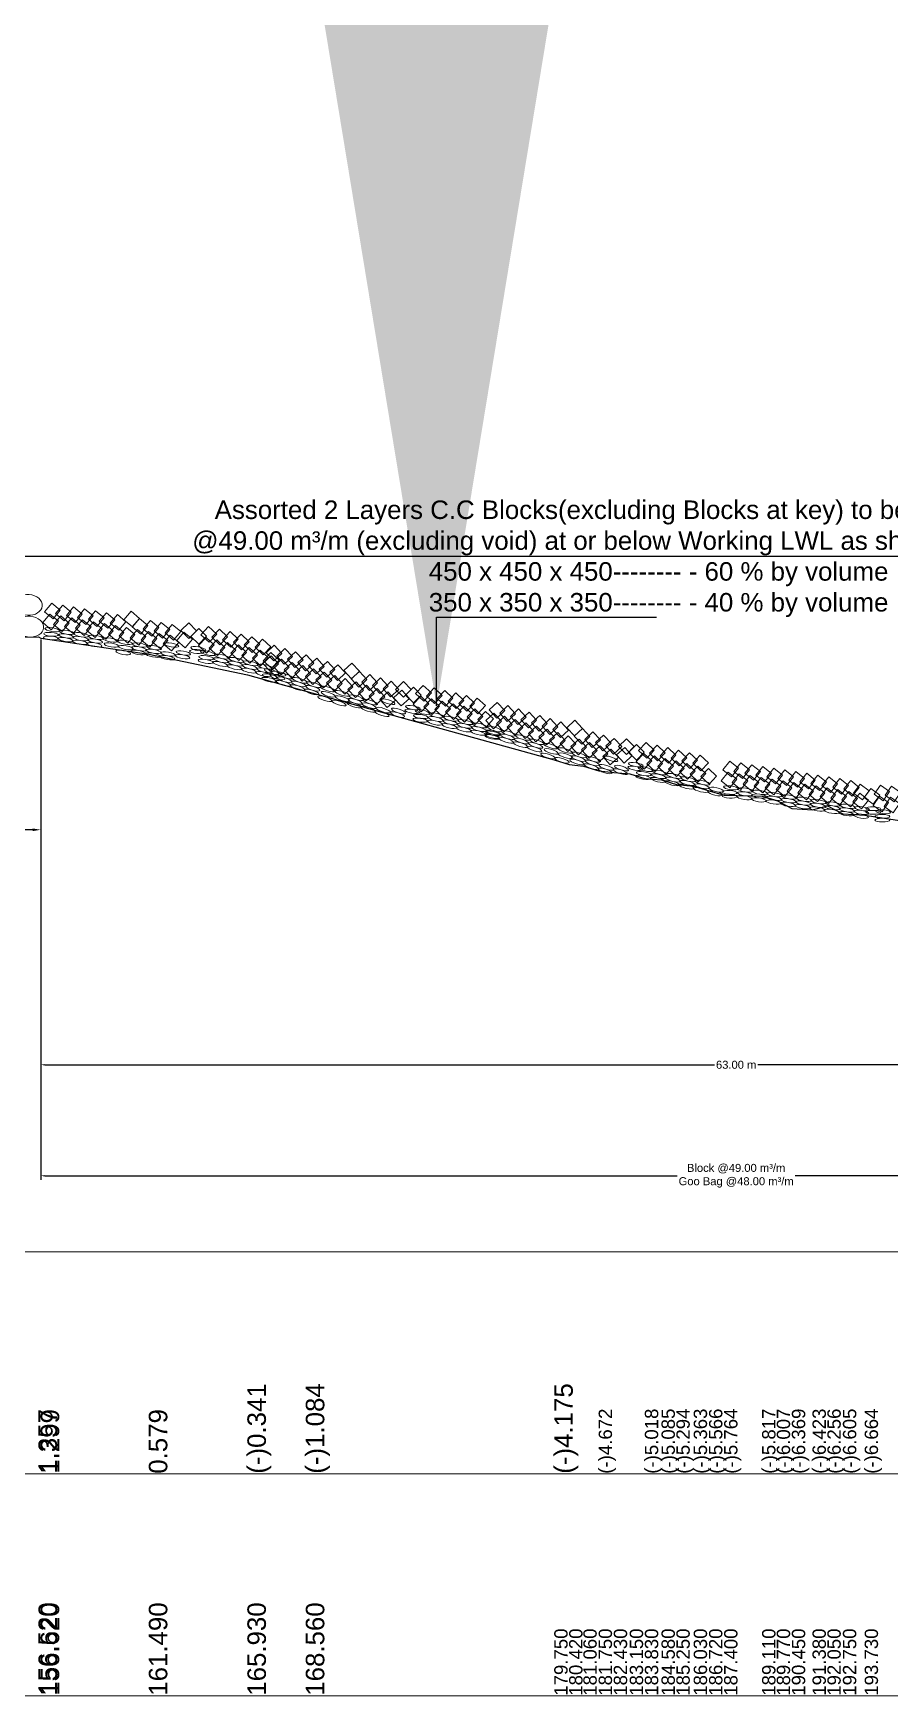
# Model space of a CAD drawing. Header units: inches. Extents: x 89000 to 215021, y -23839 to 0.
# Drawn here: x 158343.5 to 158382, y -23723.8 to -23649 of the extents above; entities that cross this region are included whole.
import ezdxf

# ---------------------------------------------------------------- set-up
doc = ezdxf.new("R2010")
doc.units = ezdxf.units.IN
doc.header["$LTSCALE"] = 7
doc.header["$MEASUREMENT"] = 0
doc.header["$PDMODE"] = 3
for name, color, linetype, lineweight in [('Cross section Data Border', 7, 'Continuous', 9), ('Cross Section Labels', 7, 'Continuous', 9), ('Existing_Bed_Level for Xsection', 7, 'Continuous', 25), ('Long Section Labels', 7, 'Continuous', 9)]:
    doc.layers.add(name, color=color, linetype=linetype, lineweight=lineweight)
doc.styles.get("Standard").update_dxf_attribs({"font": 'arial.ttf'})
doc.dimstyles.get("Standard").update_dxf_attribs({"dimtxt": 36, "dimasz": 36, "dimexe": 0.18, "dimexo": 0.0625, "dimgap": 0.09, "dimtad": 0, "dimtih": 1, "dimtoh": 1, "dimdec": 4, "dimzin": 0, "dimdsep": 46, "dimtxsty": 'Standard', "dimcen": 0.09, "dimadec": 0, "dimazin": 0, "dimtfac": 1, "dimtdec": 4, "dimtofl": 0, "dimtmove": 0, "dimatfit": 3, "dimfxl": 1, "dimtolj": 1, "dimtzin": 0, "dimarcsym": 0})

# ---------------------------------------------------------------- blocks, each defined once
blk = doc.blocks.new('*D12')
at = {"layer": 'Cross Section Labels', "color": 0, "lineweight": -2, "transparency": 16777216}
for p, q in [((158343.822, -23676.323), (158343.822, -23695.634)), ((158406.403, -23686.974), (158406.403, -23695.634)), ((158344.002, -23695.454), (158374.14, -23695.454)), ((158406.223, -23695.454), (158376.085, -23695.454))]:
    blk.add_line(p, q, dxfattribs=at)
at = {"layer": 'Cross Section Labels', "color": 0, "transparency": 16777216}
for points in [[(158344.002, -23695.424), (158344.002, -23695.484), (158343.822, -23695.454)], [(158406.223, -23695.424), (158406.223, -23695.484), (158406.403, -23695.454)]]:
    blk.add_solid(points, dxfattribs=at)
at = {"layer": 'Defpoints', "color": 0, "transparency": 16777216}
for p in [(158343.822, -23676.261), (158406.403, -23686.911), (158406.403, -23695.454)]:
    blk.add_point(p, dxfattribs=at)
at = {"layer": 'Cross Section Labels', "color": 0, "transparency": 16777216, "insert": (158375.112, -23695.454), "char_height": 0.36, "attachment_point": 5}
blk.add_mtext('\\A1;63.00 m', dxfattribs=at)
blk = doc.blocks.new('*D13')
at = {"layer": 'Cross Section Labels', "color": 0, "lineweight": -2, "transparency": 16777216}
for p, q in [((158343.822, -23676.323), (158343.822, -23700.627)), ((158406.403, -23687.074), (158406.403, -23700.627)), ((158344.002, -23700.447), (158372.463, -23700.447)), ((158406.223, -23700.447), (158377.762, -23700.447))]:
    blk.add_line(p, q, dxfattribs=at)
at = {"layer": 'Cross Section Labels', "color": 0, "transparency": 16777216}
for points in [[(158344.002, -23700.417), (158344.002, -23700.477), (158343.822, -23700.447)], [(158406.223, -23700.417), (158406.223, -23700.477), (158406.403, -23700.447)]]:
    blk.add_solid(points, dxfattribs=at)
at = {"layer": 'Defpoints', "color": 0, "transparency": 16777216}
for p in [(158343.822, -23676.261), (158406.403, -23687.012), (158406.403, -23700.447)]:
    blk.add_point(p, dxfattribs=at)
at = {"layer": 'Cross Section Labels', "color": 0, "transparency": 16777216, "insert": (158375.112, -23700.447), "char_height": 0.36, "attachment_point": 5}
blk.add_mtext('\\A1;Block @49.00 m³/m ^JGoo Bag @48.00 m³/m ', dxfattribs=at)
blk = doc.blocks.new('*D14')
at = {"layer": 'Cross Section Labels', "color": 0, "lineweight": -2, "transparency": 16777216}
for p, q in [((158232.592, -23672.626), (158232.592, -23685.059)), ((158343.822, -23676.323), (158343.822, -23685.059)), ((158232.952, -23684.879), (158287.112, -23684.879)), ((158343.462, -23684.879), (158289.302, -23684.879))]:
    blk.add_line(p, q, dxfattribs=at)
at = {"layer": 'Cross Section Labels', "color": 0, "transparency": 16777216}
for points in [[(158232.952, -23684.819), (158232.952, -23684.939), (158232.592, -23684.879)], [(158343.462, -23684.819), (158343.462, -23684.939), (158343.822, -23684.879)]]:
    blk.add_solid(points, dxfattribs=at)
at = {"layer": 'Defpoints', "color": 0, "transparency": 16777216}
for p in [(158232.592, -23672.564), (158343.822, -23676.261), (158343.822, -23684.879)]:
    blk.add_point(p, dxfattribs=at)
at = {"layer": 'Cross Section Labels', "color": 0, "transparency": 16777216, "insert": (158288.207, -23684.879), "char_height": 0.36, "attachment_point": 5}
blk.add_mtext('\\A1;112.00 m', dxfattribs=at)

msp = doc.modelspace()

# ---------------------------------------------------------------- linework, layer by layer
at = {"layer": 'Cross section Data Border'}
msp.add_lwpolyline([(158157.3888, -23703.86553), (158455.56366, -23703.86553), (158455.56366, -23723.84553), (158157.3888, -23723.84553)], close=True, dxfattribs=at)
msp.add_lwpolyline([(158157.3888, -23713.85553), (158455.56366, -23713.85553)], dxfattribs=at)
at = {"layer": 'Existing_Bed_Level for Xsection'}
for points in [[(158187.3588, -23672.56353), (158452.23366, -23672.56353)], [(158334.92109, -23676.21387), (158343.72228, -23676.20288), (158343.82218, -23676.26083), (158348.68731, -23676.98011), (158353.12287, -23677.89919), (158355.75024, -23678.64144), (158366.92905, -23681.72935), (158367.59838, -23681.94114), (158368.23774, -23682.01207), (158368.92705, -23682.22586), (158369.60637, -23682.29579), (158370.32565, -23682.36372), (158371.00497, -23682.57151), (158371.75422, -23682.63844), (158372.42355, -23682.84723), (158373.20277, -23682.91616), (158373.89208, -23683.11896), (158374.5714, -23683.31676), (158376.27969, -23683.36971), (158376.93903, -23683.55952), (158377.61835, -23683.92116), (158378.54742, -23683.9751), (158379.21675, -23683.80827), (158379.91605, -23684.15692), (158380.89507, -23684.21586), (158383.34262, -23684.59748)]]:
    msp.add_lwpolyline(points, dxfattribs=at)
at = {"layer": 'Long Section Labels'}
for points in [[(158344.70366, -23675.00064), (158344.3202, -23674.68056), (158344.00011, -23675.06402), (158344.38358, -23675.38411)], [(158345.19575, -23675.0864), (158344.81228, -23674.76632), (158344.4922, -23675.14979), (158344.87566, -23675.46987)], [(158345.68783, -23675.17217), (158345.30436, -23674.85208), (158344.98428, -23675.23555), (158345.36774, -23675.55563)], [(158344.6179, -23675.49272), (158344.23444, -23675.17264), (158343.91435, -23675.55611), (158344.29782, -23675.87619)], [(158345.10998, -23675.57849), (158344.72652, -23675.2584), (158344.40643, -23675.64187), (158344.7899, -23675.96195)], [(158345.60207, -23675.66425), (158345.2186, -23675.34417), (158344.89852, -23675.72763), (158345.28198, -23676.04772)], [(158346.09415, -23675.75001), (158345.71068, -23675.42993), (158345.3906, -23675.81339), (158345.77406, -23676.13348)], [(158346.17991, -23675.25793), (158345.79645, -23674.93785), (158345.47636, -23675.32131), (158345.85983, -23675.6414)], [(158346.58623, -23675.83578), (158346.20276, -23675.51569), (158345.88268, -23675.89916), (158346.26615, -23676.21924)], [(158346.67199, -23675.34369), (158346.28853, -23675.02361), (158345.96844, -23675.40708), (158346.35191, -23675.72716)], [(158347.07831, -23675.92154), (158346.69485, -23675.60145), (158346.37476, -23675.98492), (158346.75823, -23676.305)], [(158347.16408, -23675.42946), (158346.78061, -23675.10937), (158346.46053, -23675.49284), (158346.84399, -23675.81292)], [(158347.65616, -23675.51522), (158347.27269, -23675.19513), (158346.95261, -23675.5786), (158347.33607, -23675.89869)], [(158348.27127, -23675.36394), (158347.8878, -23675.04386), (158347.56772, -23675.42732), (158347.95119, -23675.74741)], [(158348.64752, -23675.69297), (158348.26599, -23675.37057), (158347.9436, -23675.75209), (158348.32512, -23676.07449)], [(158349.13907, -23675.78171), (158348.75755, -23675.45931), (158348.43515, -23675.84083), (158348.81667, -23676.16323)], [(158349.63063, -23675.87045), (158349.2491, -23675.54805), (158348.9267, -23675.92957), (158349.30823, -23676.25197)], [(158350.83941, -23675.91981), (158350.48668, -23675.56614), (158350.13301, -23675.91887), (158350.48574, -23676.27254)], [(158347.5704, -23676.0073), (158347.18693, -23675.68722), (158346.86684, -23676.07068), (158347.25031, -23676.39077)], [(158348.06248, -23676.09306), (158347.67901, -23675.77298), (158347.35893, -23676.15645), (158347.74239, -23676.47653)], [(158348.55878, -23676.18452), (158348.17726, -23675.86212), (158347.85486, -23676.24365), (158348.23638, -23676.56605)], [(158349.05033, -23676.27326), (158348.66881, -23675.95086), (158348.34641, -23676.33239), (158348.72793, -23676.65478)], [(158349.54189, -23676.362), (158349.16036, -23676.0396), (158348.83797, -23676.42112), (158349.21949, -23676.74352)], [(158350.03344, -23676.45074), (158349.65192, -23676.12834), (158349.32952, -23676.50986), (158349.71104, -23676.83226)], [(158350.12218, -23675.95919), (158349.74066, -23675.63679), (158349.41826, -23676.01831), (158349.79978, -23676.34071)], [(158350.64803, -23676.30244), (158350.2665, -23675.98004), (158349.9441, -23676.36156), (158350.32563, -23676.68396)], [(158351.2875, -23676.17213), (158350.93264, -23675.8206), (158350.58111, -23676.17546), (158350.93597, -23676.52699)], [(158351.6266, -23676.56245), (158351.26221, -23676.2208), (158350.92057, -23676.58519), (158351.28496, -23676.92684)], [(158351.74057, -23676.07612), (158351.37618, -23675.73448), (158351.03453, -23676.09887), (158351.39892, -23676.44051)], [(158352.11292, -23676.67641), (158351.74853, -23676.33477), (158351.40689, -23676.69916), (158351.77128, -23677.0408)], [(158352.22689, -23676.19009), (158351.8625, -23675.84845), (158351.52086, -23676.21284), (158351.88525, -23676.55448)], [(158352.71322, -23676.30406), (158352.34883, -23675.96241), (158352.00718, -23676.32681), (158352.37157, -23676.66845)], [(158353.19954, -23676.41803), (158352.83515, -23676.07638), (158352.49351, -23676.44077), (158352.8579, -23676.78242)], [(158353.68587, -23676.53199), (158353.32148, -23676.19035), (158352.97983, -23676.55474), (158353.34422, -23676.89638)], [(158354.17219, -23676.64596), (158353.8078, -23676.30432), (158353.46616, -23676.66871), (158353.83055, -23677.01035)], [(158352.59925, -23676.79038), (158352.23486, -23676.44874), (158351.89322, -23676.81313), (158352.25761, -23677.15477)], [(158353.08557, -23676.90435), (158352.72118, -23676.56271), (158352.37954, -23676.9271), (158352.74393, -23677.26874)], [(158353.5719, -23677.01832), (158353.20751, -23676.67668), (158352.86586, -23677.04107), (158353.23025, -23677.38271)], [(158354.05822, -23677.13229), (158353.69383, -23676.79064), (158353.35219, -23677.15503), (158353.71658, -23677.49668)], [(158354.52567, -23677.41791), (158354.18484, -23677.05276), (158353.81969, -23677.39359), (158354.16052, -23677.75874)], [(158354.54455, -23677.24625), (158354.18016, -23676.90461), (158353.83851, -23677.269), (158354.2029, -23677.61064)], [(158354.67178, -23676.94026), (158354.33095, -23676.5751), (158353.9658, -23676.91593), (158354.30662, -23677.28108)], [(158355.14943, -23677.08636), (158354.8086, -23676.72121), (158354.44345, -23677.06204), (158354.78428, -23677.42719)], [(158355.62709, -23677.23247), (158355.28626, -23676.86731), (158354.9211, -23677.20814), (158355.26193, -23677.57329)], [(158356.10474, -23677.37857), (158355.76391, -23677.01342), (158355.39876, -23677.35424), (158355.73959, -23677.7194)], [(158355.00333, -23677.56402), (158354.6625, -23677.19886), (158354.29735, -23677.53969), (158354.63817, -23677.90484)], [(158355.48098, -23677.71012), (158355.14015, -23677.34497), (158354.775, -23677.68579), (158355.11583, -23678.05095)], [(158355.95864, -23677.85622), (158355.61781, -23677.49107), (158355.25265, -23677.8319), (158355.59348, -23678.19705)], [(158356.43629, -23678.00233), (158356.09546, -23677.63718), (158355.73031, -23677.978), (158356.07114, -23678.34316)], [(158356.58239, -23677.52467), (158356.24157, -23677.15952), (158355.87641, -23677.50035), (158356.21724, -23677.8655)], [(158356.91394, -23678.14843), (158356.57312, -23677.78328), (158356.20796, -23678.12411), (158356.54879, -23678.48926)], [(158357.06005, -23677.67078), (158356.71922, -23677.30562), (158356.35407, -23677.64645), (158356.6949, -23678.01161)], [(158357.5377, -23677.81688), (158357.19688, -23677.45173), (158356.83172, -23677.79256), (158357.17255, -23678.15771)], [(158358.16682, -23677.74303), (158357.826, -23677.37787), (158357.46084, -23677.7187), (158357.80167, -23678.08385)], [(158358.49938, -23678.11616), (158358.16077, -23677.74895), (158357.79356, -23678.08756), (158358.13217, -23678.45477)], [(158357.3916, -23678.29454), (158357.05077, -23677.92938), (158356.68562, -23678.27021), (158357.02645, -23678.63536)], [(158357.86925, -23678.44064), (158357.52843, -23678.07549), (158357.16327, -23678.41632), (158357.5041, -23678.78147)], [(158358.35039, -23678.59292), (158358.01178, -23678.22571), (158357.64457, -23678.56432), (158357.98318, -23678.93153)], [(158358.82715, -23678.74191), (158358.48854, -23678.3747), (158358.12133, -23678.71331), (158358.45994, -23679.08052)], [(158358.97614, -23678.26515), (158358.63753, -23677.89794), (158358.27032, -23678.23655), (158358.60893, -23678.60376)], [(158359.30391, -23678.8909), (158358.9653, -23678.52369), (158358.59809, -23678.86231), (158358.9367, -23679.22952)], [(158359.4529, -23678.41414), (158359.11429, -23678.04693), (158358.74708, -23678.38554), (158359.08569, -23678.75275)], [(158359.92966, -23678.56313), (158359.59105, -23678.19592), (158359.22384, -23678.53454), (158359.56246, -23678.90175)], [(158360.4089, -23678.96893), (158360.07029, -23678.60172), (158359.70308, -23678.94033), (158360.04169, -23679.30754)], [(158360.49717, -23678.56588), (158360.14444, -23678.21221), (158359.79077, -23678.56494), (158360.1435, -23678.91861)], [(158360.94526, -23678.8182), (158360.5904, -23678.46667), (158360.23887, -23678.82153), (158360.59373, -23679.17306)], [(158361.39833, -23678.72219), (158361.03394, -23678.38055), (158360.69229, -23678.74494), (158361.05668, -23679.08658)], [(158361.88465, -23678.83616), (158361.52026, -23678.49452), (158361.17862, -23678.85891), (158361.54301, -23679.20055)], [(158362.37098, -23678.95013), (158362.00659, -23678.60848), (158361.66494, -23678.97287), (158362.02933, -23679.31452)], [(158359.78067, -23679.0399), (158359.44206, -23678.67269), (158359.07485, -23679.0113), (158359.41346, -23679.37851)], [(158361.28436, -23679.20852), (158360.91997, -23678.86687), (158360.57832, -23679.23126), (158360.94272, -23679.57291)], [(158361.77068, -23679.32248), (158361.40629, -23678.98084), (158361.06465, -23679.34523), (158361.42904, -23679.68687)], [(158362.25701, -23679.43645), (158361.89262, -23679.09481), (158361.55097, -23679.4592), (158361.91536, -23679.80084)], [(158362.74333, -23679.55042), (158362.37894, -23679.20878), (158362.0373, -23679.57317), (158362.40169, -23679.91481)], [(158362.8573, -23679.0641), (158362.49291, -23678.72245), (158362.15127, -23679.08684), (158362.51566, -23679.42849)], [(158363.22966, -23679.66439), (158362.86527, -23679.32274), (158362.52362, -23679.68713), (158362.88801, -23680.02878)], [(158363.34362, -23679.17806), (158362.97923, -23678.83642), (158362.63759, -23679.20081), (158363.00198, -23679.54245)], [(158363.82995, -23679.29203), (158363.46556, -23678.95039), (158363.12392, -23679.31478), (158363.48831, -23679.65642)], [(158364.70397, -23679.51273), (158364.36314, -23679.14758), (158363.99799, -23679.48841), (158364.33881, -23679.85356)], [(158365.18162, -23679.65884), (158364.84079, -23679.29368), (158364.47564, -23679.63451), (158364.81647, -23679.99966)], [(158363.71598, -23679.77836), (158363.35159, -23679.43671), (158363.00995, -23679.8011), (158363.37434, -23680.14275)], [(158364.20231, -23679.89232), (158363.83792, -23679.55068), (158363.49627, -23679.91507), (158363.86066, -23680.25671)], [(158364.55786, -23679.99039), (158364.21703, -23679.62523), (158363.85188, -23679.96606), (158364.19271, -23680.33122)], [(158365.03552, -23680.13649), (158364.69469, -23679.77134), (158364.32954, -23680.11217), (158364.67036, -23680.47732)], [(158365.51317, -23680.2826), (158365.17234, -23679.91744), (158364.80719, -23680.25827), (158365.14802, -23680.62342)], [(158365.65928, -23679.80494), (158365.31845, -23679.43979), (158364.95329, -23679.78062), (158365.29412, -23680.14577)], [(158365.99083, -23680.4287), (158365.65, -23680.06355), (158365.28485, -23680.40437), (158365.62567, -23680.76953)], [(158366.13693, -23679.95105), (158365.7961, -23679.58589), (158365.43095, -23679.92672), (158365.77178, -23680.29187)], [(158366.61458, -23680.09715), (158366.27376, -23679.732), (158365.9086, -23680.07282), (158366.24943, -23680.43798)], [(158367.09224, -23680.24325), (158366.75141, -23679.8781), (158366.38626, -23680.21893), (158366.72709, -23680.58408)], [(158367.56989, -23680.38936), (158367.22907, -23680.02421), (158366.86391, -23680.36503), (158367.20474, -23680.73019)], [(158368.19901, -23680.3155), (158367.85819, -23679.95035), (158367.49303, -23680.29118), (158367.83386, -23680.65633)], [(158366.46848, -23680.5748), (158366.12765, -23680.20965), (158365.7625, -23680.55048), (158366.10333, -23680.91563)], [(158366.94613, -23680.72091), (158366.60531, -23680.35576), (158366.24015, -23680.69658), (158366.58098, -23681.06174)], [(158367.42379, -23680.86701), (158367.08296, -23680.50186), (158366.71781, -23680.84269), (158367.05864, -23681.20784)], [(158367.90144, -23681.01312), (158367.56062, -23680.64796), (158367.19546, -23680.98879), (158367.53629, -23681.35394)], [(158368.38258, -23681.1654), (158368.04397, -23680.79819), (158367.67676, -23681.1368), (158368.01537, -23681.50401)], [(158368.53157, -23680.68863), (158368.19296, -23680.32143), (158367.82575, -23680.66004), (158368.16436, -23681.02725)], [(158369.00833, -23680.83763), (158368.66972, -23680.47042), (158368.30251, -23680.80903), (158368.64112, -23681.17624)], [(158369.48509, -23680.98662), (158369.14648, -23680.61941), (158368.77927, -23680.95802), (158369.11788, -23681.32523)], [(158369.96185, -23681.13561), (158369.62324, -23680.7684), (158369.25603, -23681.10701), (158369.59465, -23681.47422)], [(158370.52936, -23681.13836), (158370.17663, -23680.78469), (158369.82296, -23681.13742), (158370.17569, -23681.49109)], [(158368.85934, -23681.31439), (158368.52073, -23680.94718), (158368.15352, -23681.28579), (158368.49213, -23681.653)], [(158369.3361, -23681.46338), (158368.99749, -23681.09617), (158368.63028, -23681.43478), (158368.96889, -23681.80199)], [(158369.81286, -23681.61237), (158369.47425, -23681.24516), (158369.10704, -23681.58377), (158369.44565, -23681.95098)], [(158370.44109, -23681.5414), (158370.10248, -23681.17419), (158369.73527, -23681.51281), (158370.07388, -23681.88001)], [(158370.97745, -23681.39067), (158370.62259, -23681.03914), (158370.27106, -23681.39401), (158370.62592, -23681.74554)], [(158371.31655, -23681.78099), (158370.95216, -23681.43935), (158370.61052, -23681.80374), (158370.97491, -23682.14538)], [(158371.43052, -23681.29467), (158371.06613, -23680.95302), (158370.72448, -23681.31741), (158371.08887, -23681.65906)], [(158371.80287, -23681.89496), (158371.43848, -23681.55332), (158371.09684, -23681.91771), (158371.46123, -23682.25935)], [(158371.91684, -23681.40864), (158371.55245, -23681.06699), (158371.21081, -23681.43138), (158371.5752, -23681.77303)], [(158372.40317, -23681.5226), (158372.03878, -23681.18096), (158371.69713, -23681.54535), (158372.06152, -23681.88699)], [(158372.88949, -23681.63657), (158372.5251, -23681.29493), (158372.18346, -23681.65932), (158372.54785, -23682.00096)], [(158373.37581, -23681.75054), (158373.01142, -23681.4089), (158372.66978, -23681.77329), (158373.03417, -23682.11493)], [(158373.86214, -23681.86451), (158373.49775, -23681.52286), (158373.15611, -23681.88725), (158373.5205, -23682.2289)], [(158372.2892, -23682.00893), (158371.92481, -23681.66729), (158371.58316, -23682.03168), (158371.94755, -23682.37332)], [(158372.77552, -23682.1229), (158372.41113, -23681.78125), (158372.06949, -23682.14564), (158372.43388, -23682.48729)], [(158373.26185, -23682.23686), (158372.89746, -23681.89522), (158372.55581, -23682.25961), (158372.9202, -23682.60125)], [(158373.74817, -23682.35083), (158373.38378, -23682.00919), (158373.04214, -23682.37358), (158373.40653, -23682.71522)], [(158374.2345, -23682.4648), (158373.87011, -23682.12316), (158373.52846, -23682.48755), (158373.89285, -23682.82919)], [(158375.14216, -23682.60149), (158374.75315, -23682.28817), (158374.43983, -23682.67717), (158374.82884, -23682.9905)], [(158375.2193, -23682.10798), (158374.83029, -23681.79466), (158374.51697, -23682.18367), (158374.90597, -23682.49699)], [(158375.71281, -23682.18512), (158375.3238, -23681.8718), (158375.01047, -23682.2608), (158375.39948, -23682.57413)], [(158376.20631, -23682.26226), (158375.81731, -23681.94893), (158375.50398, -23682.33794), (158375.89299, -23682.65127)], [(158376.69982, -23682.3394), (158376.31081, -23682.02607), (158375.99749, -23682.41508), (158376.3865, -23682.7284)], [(158377.19333, -23682.41653), (158376.80432, -23682.10321), (158376.491, -23682.49222), (158376.88001, -23682.80554)], [(158377.68684, -23682.49367), (158377.29783, -23682.18035), (158376.9845, -23682.56936), (158377.37351, -23682.88268)], [(158378.18035, -23682.57081), (158377.79134, -23682.25748), (158377.47801, -23682.64649), (158377.86702, -23682.95982)], [(158378.67385, -23682.64795), (158378.28484, -23682.33462), (158377.97152, -23682.72363), (158378.36053, -23683.03696)], [(158375.63567, -23682.67863), (158375.24666, -23682.3653), (158374.93334, -23682.75431), (158375.32234, -23683.06764)], [(158376.12918, -23682.75577), (158375.74017, -23682.44244), (158375.42684, -23682.83145), (158375.81585, -23683.14477)], [(158376.62268, -23682.8329), (158376.23368, -23682.51958), (158375.92035, -23682.90859), (158376.30936, -23683.22191)], [(158377.11619, -23682.91004), (158376.72718, -23682.59672), (158376.41386, -23682.98573), (158376.80287, -23683.29905)], [(158377.6097, -23682.98718), (158377.22069, -23682.67385), (158376.90737, -23683.06286), (158377.29638, -23683.37619)], [(158378.10321, -23683.06432), (158377.7142, -23682.75099), (158377.40087, -23683.14), (158377.78988, -23683.45333)], [(158378.59672, -23683.14146), (158378.20771, -23682.82813), (158377.89438, -23683.21714), (158378.28339, -23683.53046)], [(158379.09454, -23683.22421), (158378.70743, -23682.90854), (158378.39176, -23683.29565), (158378.77887, -23683.61132)], [(158379.17466, -23682.73118), (158378.78756, -23682.41551), (158378.47189, -23682.80262), (158378.85899, -23683.11829)], [(158379.58757, -23683.30434), (158379.20047, -23682.98866), (158378.88479, -23683.37577), (158379.2719, -23683.69144)], [(158379.6677, -23682.8113), (158379.28059, -23682.49563), (158378.96492, -23682.88274), (158379.35202, -23683.19841)], [(158380.08061, -23683.38446), (158379.6935, -23683.06879), (158379.37783, -23683.45589), (158379.76493, -23683.77157)], [(158380.16073, -23682.89143), (158379.77362, -23682.57575), (158379.45795, -23682.96286), (158379.84506, -23683.27853)], [(158380.65376, -23682.97155), (158380.26665, -23682.65588), (158379.95098, -23683.04298), (158380.33809, -23683.35866)], [(158381.09709, -23683.13323), (158380.69793, -23682.83296), (158380.39765, -23683.23213), (158380.79682, -23683.5324)], [(158381.57634, -23683.31969), (158381.17537, -23683.02184), (158380.87751, -23683.42282), (158381.27849, -23683.72067)], [(158382.0113, -23683.16063), (158381.60228, -23682.8739), (158381.31556, -23683.28292), (158381.72458, -23683.56964)], [(158382.50885, -23683.20472), (158382.09983, -23682.918), (158381.81311, -23683.32702), (158382.22213, -23683.61374)], [(158380.57364, -23683.46458), (158380.18653, -23683.14891), (158379.87086, -23683.53602), (158380.25796, -23683.85169)], [(158381.06667, -23683.5447), (158380.67956, -23683.22903), (158380.36389, -23683.61614), (158380.751, -23683.93181)], [(158381.9672, -23683.65817), (158381.55819, -23683.37145), (158381.27147, -23683.78047), (158381.68048, -23684.06719)], [(158382.46475, -23683.70227), (158382.05574, -23683.41555), (158381.76901, -23683.82457), (158382.17803, -23684.11129)]]:
    msp.add_lwpolyline(points, close=True, dxfattribs=at)
for centre, major_axis, ratio in [((158343.26652, -23674.75533), (0.62228, -0.05107), 0.7504), ((158343.33142, -23675.73853), (0.62228, -0.05107), 0.7504), ((158344.27513, -23676.25026), (0.33135, -0.0272), 0.255), ((158344.2887, -23676.08503), (0.33135, -0.0272), 0.255), ((158344.34291, -23675.87751), (0.32753, -0.05708), 0.255), ((158344.93965, -23676.32629), (0.32753, -0.05708), 0.255), ((158344.96881, -23676.15898), (0.32753, -0.05708), 0.255), ((158344.99797, -23675.99167), (0.32753, -0.05708), 0.255), ((158345.59471, -23676.44046), (0.32753, -0.05708), 0.255), ((158345.62387, -23676.27315), (0.32753, -0.05708), 0.255), ((158345.65303, -23676.10584), (0.32753, -0.05708), 0.255), ((158346.27893, -23676.38732), (0.32753, -0.05708), 0.255), ((158346.30809, -23676.22001), (0.32753, -0.05708), 0.255), ((158346.96314, -23676.33418), (0.32753, -0.05708), 0.255), ((158347.6182, -23676.44834), (0.32753, -0.05708), 0.255), ((158346.24977, -23676.55462), (0.32753, -0.05708), 0.255), ((158347.00145, -23676.5659), (0.32753, -0.05708), 0.255), ((158347.53614, -23676.90285), (0.32753, -0.05708), 0.255), ((158347.65651, -23676.68006), (0.32753, -0.05708), 0.255), ((158348.21482, -23676.90076), (0.32718, -0.05906), 0.255), ((158348.245, -23676.73363), (0.32718, -0.05906), 0.255), ((158348.27517, -23676.5665), (0.32718, -0.05906), 0.255), ((158348.86918, -23677.01888), (0.32718, -0.05906), 0.255), ((158348.89935, -23676.85176), (0.32718, -0.05906), 0.255), ((158348.92952, -23676.68463), (0.32718, -0.05906), 0.255), ((158349.52354, -23677.13701), (0.32718, -0.05906), 0.255), ((158349.55371, -23676.96989), (0.32718, -0.05906), 0.255), ((158349.70691, -23676.56572), (0.32718, -0.05906), 0.255), ((158350.20807, -23677.08801), (0.32718, -0.05906), 0.255), ((158350.23824, -23676.92089), (0.32718, -0.05906), 0.255), ((158350.84871, -23676.85676), (0.33216, -0.0142), 0.255), ((158350.90913, -23676.7343), (0.32784, -0.05527), 0.255), ((158351.26382, -23677.1348), (0.32924, -0.04624), 0.255), ((158351.32989, -23676.93075), (0.3237, -0.07586), 0.255), ((158351.97729, -23677.08246), (0.3237, -0.07586), 0.255), ((158352.62468, -23677.23418), (0.3237, -0.07586), 0.255), ((158351.24076, -23677.29898), (0.32924, -0.04624), 0.255), ((158351.89979, -23677.41316), (0.3237, -0.07586), 0.255), ((158351.93854, -23677.24781), (0.3237, -0.07586), 0.255), ((158352.54719, -23677.56488), (0.3237, -0.07586), 0.255), ((158352.58594, -23677.39953), (0.3237, -0.07586), 0.255), ((158353.19458, -23677.71659), (0.3237, -0.07586), 0.255), ((158353.23333, -23677.55124), (0.3237, -0.07586), 0.255), ((158353.27208, -23677.38589), (0.3237, -0.07586), 0.255), ((158353.84198, -23677.86831), (0.3237, -0.07586), 0.255), ((158353.88073, -23677.70295), (0.3237, -0.07586), 0.255), ((158353.91948, -23677.5376), (0.3237, -0.07586), 0.255), ((158354.12558, -23677.96483), (0.32543, -0.06806), 0.255), ((158354.2051, -23677.76563), (0.31793, -0.09725), 0.255), ((158354.52812, -23677.85467), (0.3237, -0.07586), 0.255), ((158354.84095, -23677.96013), (0.31793, -0.09725), 0.255), ((158354.09164, -23678.12712), (0.32543, -0.06806), 0.255), ((158354.48937, -23678.02002), (0.3237, -0.07586), 0.255), ((158354.7416, -23678.28493), (0.31793, -0.09725), 0.255), ((158354.79127, -23678.12253), (0.31793, -0.09725), 0.255), ((158355.37745, -23678.47943), (0.31793, -0.09725), 0.255), ((158355.42713, -23678.31702), (0.31793, -0.09725), 0.255), ((158355.4768, -23678.15462), (0.31793, -0.09725), 0.255), ((158356.01331, -23678.67392), (0.31793, -0.09725), 0.255), ((158356.06298, -23678.51152), (0.31793, -0.09725), 0.255), ((158356.11266, -23678.34912), (0.31793, -0.09725), 0.255), ((158356.74851, -23678.54361), (0.31793, -0.09725), 0.255), ((158357.38436, -23678.7381), (0.31793, -0.09725), 0.255), ((158356.61074, -23678.98444), (0.31793, -0.09725), 0.255), ((158356.7578, -23678.77829), (0.31793, -0.09725), 0.255), ((158357.24659, -23679.17893), (0.31793, -0.09725), 0.255), ((158357.39365, -23678.97278), (0.31793, -0.09725), 0.255), ((158357.9203, -23679.26099), (0.31733, -0.09917), 0.255), ((158357.97095, -23679.09889), (0.31733, -0.09917), 0.255), ((158358.02161, -23678.93679), (0.31733, -0.09917), 0.255), ((158358.55496, -23679.45933), (0.31733, -0.09917), 0.255), ((158358.60562, -23679.29723), (0.31733, -0.09917), 0.255), ((158358.65628, -23679.13513), (0.31733, -0.09917), 0.255), ((158359.24028, -23679.49556), (0.31733, -0.09917), 0.255), ((158359.44241, -23679.1135), (0.31733, -0.09917), 0.255), ((158360.56688, -23679.38036), (0.32784, -0.05527), 0.255), ((158359.18963, -23679.65766), (0.31733, -0.09917), 0.255), ((158359.87495, -23679.6939), (0.31733, -0.09917), 0.255), ((158359.92561, -23679.5318), (0.31733, -0.09917), 0.255), ((158360.53932, -23679.54385), (0.32784, -0.05527), 0.255), ((158360.89852, -23679.94505), (0.32924, -0.04624), 0.255), ((158360.92158, -23679.78087), (0.32924, -0.04624), 0.255), ((158360.98765, -23679.57682), (0.3237, -0.07586), 0.255), ((158361.55755, -23680.05923), (0.3237, -0.07586), 0.255), ((158361.5963, -23679.89388), (0.3237, -0.07586), 0.255), ((158361.63505, -23679.72853), (0.3237, -0.07586), 0.255), ((158362.20494, -23680.21095), (0.3237, -0.07586), 0.255), ((158362.24369, -23680.0456), (0.3237, -0.07586), 0.255), ((158362.28244, -23679.88025), (0.3237, -0.07586), 0.255), ((158362.89109, -23680.19731), (0.3237, -0.07586), 0.255), ((158362.92984, -23680.03196), (0.3237, -0.07586), 0.255), ((158363.57723, -23680.18367), (0.3237, -0.07586), 0.255), ((158362.85234, -23680.36266), (0.3237, -0.07586), 0.255), ((158363.49974, -23680.51437), (0.3237, -0.07586), 0.255), ((158363.53848, -23680.34902), (0.3237, -0.07586), 0.255), ((158364.12383, -23680.69959), (0.32543, -0.06806), 0.255), ((158364.14713, -23680.66609), (0.3237, -0.07586), 0.255), ((158364.15777, -23680.53731), (0.32543, -0.06806), 0.255), ((158364.18588, -23680.50074), (0.3237, -0.07586), 0.255), ((158364.23729, -23680.33811), (0.31793, -0.09725), 0.255), ((158364.77379, -23680.85741), (0.31793, -0.09725), 0.255), ((158364.82346, -23680.69501), (0.31793, -0.09725), 0.255), ((158364.87314, -23680.5326), (0.31793, -0.09725), 0.255), ((158365.45932, -23680.8895), (0.31793, -0.09725), 0.255), ((158365.50899, -23680.7271), (0.31793, -0.09725), 0.255), ((158366.14485, -23680.92159), (0.31793, -0.09725), 0.255), ((158365.40964, -23681.0519), (0.31793, -0.09725), 0.255), ((158366.0455, -23681.2464), (0.31793, -0.09725), 0.255), ((158366.09517, -23681.08399), (0.31793, -0.09725), 0.255), ((158366.64293, -23681.55692), (0.31793, -0.09725), 0.255), ((158366.7807, -23681.11609), (0.31793, -0.09725), 0.255), ((158366.78999, -23681.35077), (0.31793, -0.09725), 0.255), ((158367.41655, -23681.31058), (0.31793, -0.09725), 0.255), ((158367.42584, -23681.54526), (0.31793, -0.09725), 0.255), ((158368.00314, -23681.67136), (0.31733, -0.09917), 0.255), ((158368.0538, -23681.50927), (0.31733, -0.09917), 0.255), ((158368.68847, -23681.7076), (0.31733, -0.09917), 0.255), ((158369.4746, -23681.68598), (0.31733, -0.09917), 0.255), ((158367.27878, -23681.75141), (0.31793, -0.09725), 0.255), ((158367.95249, -23681.83346), (0.31733, -0.09917), 0.255), ((158368.58715, -23682.0318), (0.31733, -0.09917), 0.255), ((158368.63781, -23681.8697), (0.31733, -0.09917), 0.255), ((158369.22182, -23682.23014), (0.31733, -0.09917), 0.255), ((158369.27247, -23682.06804), (0.31733, -0.09917), 0.255), ((158369.90714, -23682.26638), (0.31733, -0.09917), 0.255), ((158369.9578, -23682.10428), (0.31733, -0.09917), 0.255), ((158370.57151, -23682.11633), (0.32784, -0.05527), 0.255), ((158370.59907, -23681.95284), (0.32784, -0.05527), 0.255), ((158370.95377, -23682.35335), (0.32924, -0.04624), 0.255), ((158371.01984, -23682.14929), (0.3237, -0.07586), 0.255), ((158371.62849, -23682.46636), (0.3237, -0.07586), 0.255), ((158371.66724, -23682.30101), (0.3237, -0.07586), 0.255), ((158372.31463, -23682.45272), (0.3237, -0.07586), 0.255), ((158370.93071, -23682.51753), (0.32924, -0.04624), 0.255), ((158371.58974, -23682.63171), (0.3237, -0.07586), 0.255), ((158372.23713, -23682.78342), (0.3237, -0.07586), 0.255), ((158372.27588, -23682.61807), (0.3237, -0.07586), 0.255), ((158372.88453, -23682.93514), (0.3237, -0.07586), 0.255), ((158372.92328, -23682.76979), (0.3237, -0.07586), 0.255), ((158372.96203, -23682.60444), (0.3237, -0.07586), 0.255), ((158373.53193, -23683.08685), (0.3237, -0.07586), 0.255), ((158373.57067, -23682.9215), (0.3237, -0.07586), 0.255), ((158373.60942, -23682.75615), (0.3237, -0.07586), 0.255), ((158374.21807, -23683.07321), (0.3237, -0.07586), 0.255), ((158374.82337, -23683.19946), (0.33178, -0.02139), 0.255), ((158374.87394, -23682.99103), (0.32848, -0.05134), 0.255), ((158375.5309, -23683.09371), (0.32848, -0.05134), 0.255), ((158376.18786, -23683.1964), (0.32848, -0.05134), 0.255), ((158374.17932, -23683.23857), (0.3237, -0.07586), 0.255), ((158374.8127, -23683.36491), (0.33178, -0.02139), 0.255), ((158375.47844, -23683.4293), (0.32848, -0.05134), 0.255), ((158375.50467, -23683.2615), (0.32848, -0.05134), 0.255), ((158376.1354, -23683.53198), (0.32848, -0.05134), 0.255), ((158376.16163, -23683.36419), (0.32848, -0.05134), 0.255), ((158376.79236, -23683.63467), (0.32848, -0.05134), 0.255), ((158376.81859, -23683.46688), (0.32848, -0.05134), 0.255), ((158376.84481, -23683.29908), (0.32848, -0.05134), 0.255), ((158377.44932, -23683.73735), (0.32848, -0.05134), 0.255), ((158377.47554, -23683.56956), (0.32848, -0.05134), 0.255), ((158377.50177, -23683.40177), (0.32848, -0.05134), 0.255), ((158378.10628, -23683.84004), (0.32848, -0.05134), 0.255), ((158378.1325, -23683.67225), (0.32848, -0.05134), 0.255), ((158378.15873, -23683.50446), (0.32848, -0.05134), 0.255), ((158378.76317, -23683.94636), (0.32816, -0.05333), 0.255), ((158378.79042, -23683.77873), (0.32816, -0.05333), 0.255), ((158378.81766, -23683.61109), (0.32816, -0.05333), 0.255), ((158379.44674, -23683.88538), (0.32816, -0.05333), 0.255), ((158379.47398, -23683.71775), (0.32816, -0.05333), 0.255), ((158380.13031, -23683.82441), (0.32816, -0.05333), 0.255), ((158380.78663, -23683.93107), (0.32816, -0.05333), 0.255), ((158381.28121, -23683.92969), (0.33236, -0.00839), 0.255), ((158379.4195, -23684.05302), (0.32816, -0.05333), 0.255), ((158380.07582, -23684.15967), (0.32816, -0.05333), 0.255), ((158380.10306, -23683.99204), (0.32816, -0.05333), 0.255), ((158380.73215, -23684.26633), (0.32816, -0.05333), 0.255), ((158380.75939, -23684.0987), (0.32816, -0.05333), 0.255), ((158381.27703, -23684.09543), (0.33236, -0.00839), 0.255), ((158381.68894, -23684.27605), (0.33247, 0.00075), 0.255), ((158381.68932, -23684.44185), (0.33247, 0.00075), 0.255), ((158381.72552, -23684.06471), (0.33117, -0.02935), 0.255)]:
    msp.add_ellipse(centre, major_axis=major_axis, ratio=ratio, dxfattribs=at)

# ---------------------------------------------------------------- texts
at = {"layer": 'Cross Section Labels', "insert": (158371.62303, -23675.30766), "char_height": 0.8325, "attachment_point": 8}
msp.add_mtext(' Assorted 2 Layers C.C Blocks(excluding Blocks at key) to be Placed / dumped^J@49.00 m³/m (excluding void) at or below Working LWL as shown in the drawing.^J450 x 450 x 450-------- - 60 % by volume^J350 x 350 x 350-------- - 40 % by volume', dxfattribs=at)
at = {"layer": 'Long Section Labels', "attachment_point": 1, "rotation": 90}
for s, insert, char_height in [('(-)0.341', (158353.12287, -23713.85553), 0.8325), ('(-)1.084', (158355.75024, -23713.85553), 0.8325), ('(-)4.175', (158366.92905, -23713.85553), 0.8325), ('1.357', (158343.72228, -23713.85553), 0.8325), ('1.299', (158343.82218, -23713.85553), 0.8325), ('0.579', (158348.68731, -23713.85553), 0.8325), ('(-)4.672', (158368.92705, -23713.85553), 0.5994), ('(-)5.018', (158371.00497, -23713.85553), 0.5994), ('(-)5.085', (158371.75422, -23713.85553), 0.5994), ('(-)5.294', (158372.42355, -23713.85553), 0.5994), ('(-)5.363', (158373.20277, -23713.85553), 0.5994), ('(-)5.566', (158373.89208, -23713.85553), 0.5994), ('(-)5.764', (158374.5714, -23713.85553), 0.5994), ('(-)5.817', (158376.27969, -23713.85553), 0.5994), ('(-)6.007', (158376.93903, -23713.85553), 0.5994), ('(-)6.369', (158377.61835, -23713.85553), 0.5994), ('(-)6.423', (158378.54742, -23713.85553), 0.5994), ('(-)6.256', (158379.21675, -23713.85553), 0.5994), ('(-)6.605', (158379.91605, -23713.85553), 0.5994), ('(-)6.664', (158380.89507, -23713.85553), 0.5994), ('156.520', (158343.72228, -23723.84553), 0.8325), ('156.620', (158343.82218, -23723.84553), 0.8325), ('161.490', (158348.68731, -23723.84553), 0.8325), ('165.930', (158353.12287, -23723.84553), 0.8325), ('168.560', (158355.75024, -23723.84553), 0.8325), ('179.750', (158366.92905, -23723.84553), 0.5994), ('180.420', (158367.59838, -23723.84553), 0.5994), ('181.060', (158368.23774, -23723.84553), 0.5994), ('181.750', (158368.92705, -23723.84553), 0.5994), ('182.430', (158369.60637, -23723.84553), 0.5994), ('183.150', (158370.32565, -23723.84553), 0.5994), ('183.830', (158371.00497, -23723.84553), 0.5994), ('184.580', (158371.75422, -23723.84553), 0.5994), ('185.250', (158372.42355, -23723.84553), 0.5994), ('186.030', (158373.20277, -23723.84553), 0.5994), ('186.720', (158373.89208, -23723.84553), 0.5994), ('187.400', (158374.5714, -23723.84553), 0.5994), ('189.110', (158376.27969, -23723.84553), 0.5994), ('189.770', (158376.93903, -23723.84553), 0.5994), ('190.450', (158377.61835, -23723.84553), 0.5994), ('191.380', (158378.54742, -23723.84553), 0.5994), ('192.050', (158379.21675, -23723.84553), 0.5994), ('192.750', (158379.91605, -23723.84553), 0.5994), ('193.730', (158380.89507, -23723.84553), 0.5994)]:
    msp.add_mtext(s, dxfattribs=dict(at, insert=insert, char_height=char_height))

# ---------------------------------------------------------------- dimensions: what is measured, and where the dimension line sits
at = {"layer": 'Cross Section Labels'}
for base, p1, p2, text, override, picture, middle in [((158343.82218, -23684.87941), (158232.5915, -23672.56353), (158343.82218, -23676.26083), '112.00 m', {"dimtxt": 0.36, "dimasz": 0.36}, '*D14', (158288.20684, -23684.87941)), ((158406.40272, -23695.45369), (158343.82218, -23676.26083), (158406.40272, -23686.91107), '63.00 m', {"dimtxt": 0.36, "dimasz": 0.18}, '*D12', (158375.11245, -23695.45369)), ((158406.40272, -23700.44651), (158343.82218, -23676.26083), (158406.40272, -23687.01159), 'Block @49.00 m³/m ^JGoo Bag @48.00 m³/m ', {"dimtxt": 0.36, "dimasz": 0.18}, '*D13', (158375.11245, -23700.44651))]:
    dim = msp.add_linear_dim(base=base, p1=p1, p2=p2, text=text, dimstyle='Standard', override=override, dxfattribs=at)
    dim.commit()
    dim.dimension.update_dxf_attribs({"geometry": picture, "text_midpoint": middle})

# ---------------------------------------------------------------- leaders
at = {"layer": 'Cross Section Labels', "annotation_type": 0, "has_hookline": 1, "hookline_direction": 0}
for points, text_width in [([(158291.69074, -23674.75065), (158291.71702, -23670.02502), (158301.61702, -23670.02502)], 47.75461), ([(158361.63303, -23679.29514), (158361.63303, -23675.30766), (158371.53303, -23675.30766)], 41.80445)]:
    msp.add_leader(points, dimstyle='Standard', override={"dimasz": 36}, dxfattribs=dict(at, text_width=text_width))

doc.saveas('drawing.dxf')
